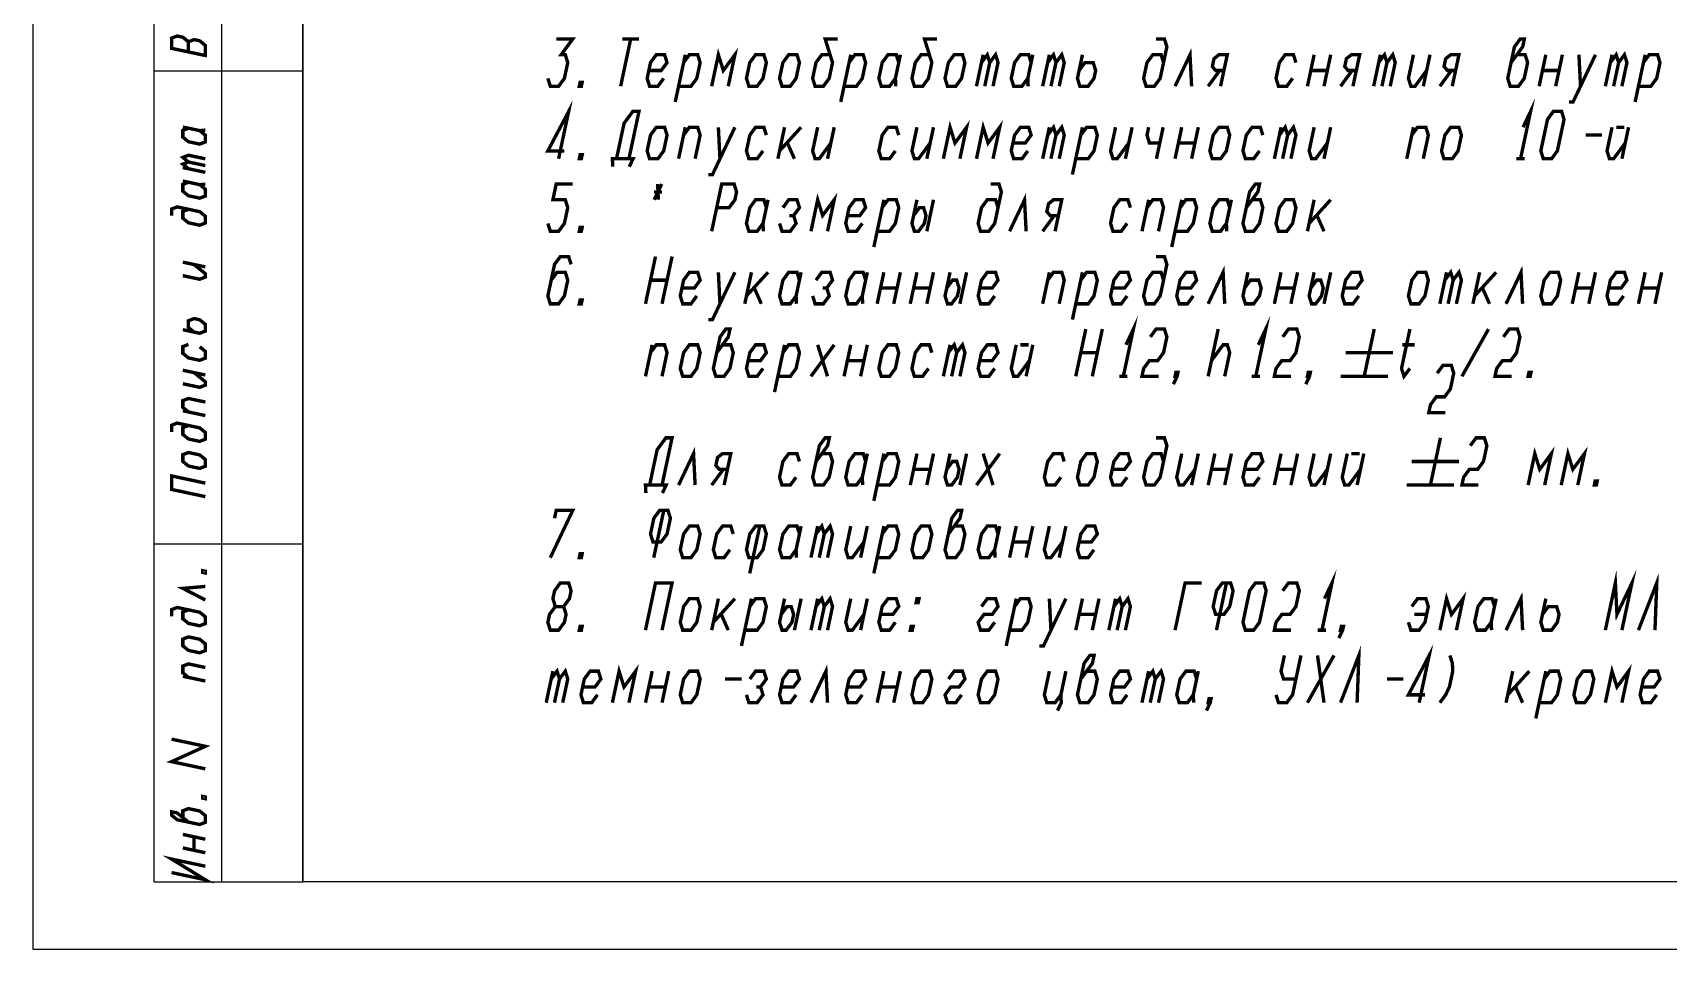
# Model space of a CAD drawing. Header units: millimetres. Extents: x 0 to 420, y 0 to 297.
# Drawn here: x 0 to 121.1, y 0 to 67.8 of the extents above; entities that cross this region are included whole.
import ezdxf

# ---------------------------------------------------------------- set-up
doc = ezdxf.new("R2010")
doc.units = ezdxf.units.MM
doc.header["$LTSCALE"] = 23.1
doc.layers.get('0').update_dxf_attribs({"linetype": 'CONTINUOUS'})

msp = doc.modelspace()

# ---------------------------------------------------------------- linework, layer by layer
at = {"color": 7, "linetype": 'CONTINUOUS'}
for p, q in [((0, 297), (0, 0)), ((20, 292), (20, 5)), ((9, 5), (9, 150)), ((14, 5), (14, 150)), ((20, 5), (20, 150)), ((9, 65), (20, 65)), ((9, 30), (20, 30)), ((9, 5), (20, 5)), ((415, 5), (20, 5)), ((0, 0), (420, 0))]:
    msp.add_line(p, q, dxfattribs=at)
at = {"color": 2, "linetype": 'CONTINUOUS', "const_width": 0.25}
for points in [[(12.7779261, 66.1458353), (12.7779261, 66.8958316), (12.3612594, 67.2343964), (11.9445927, 67.3229645), (11.5279261, 67.1615295), (11.1112594, 67.5000943), (10.6945927, 67.5886624), (10.277926, 67.4272275), (10.277926, 66.6772247), (12.7779261, 66.1458353)], [(11.5279261, 66.4115268), (11.5279261, 67.1615295)], [(38.7511908, 67.3712668), (39.9761897, 67.3712668), (39.1157076, 66.204603), (39.4219565, 66.204603), (39.6042165, 65.6212711), (39.3562321, 64.4546008), (38.9259911, 63.8712689), (38.3134932, 63.8712689), (38.1312332, 64.4546008)], [(44.2636908, 67.3712668), (43.5197411, 63.8712689)], [(43.6511897, 67.3712668), (44.8761919, 67.3712668)], [(50.2572432, 63.8712689), (50.7532086, 66.204603), (51.1177254, 65.0379327), (51.9782076, 66.204603), (51.4822421, 63.8712689)], [(59.0219586, 66.204603), (58.4094608, 66.204603), (57.9792133, 65.6212711), (57.7312354, 64.4546008), (57.9134921, 63.8712689), (58.52599, 63.8712689), (58.9562311, 64.4546008), (59.2042154, 65.6212711), (58.6574387, 67.3712668), (59.5761887, 67.3712668)], [(66.3719586, 66.204603), (65.7594608, 66.204603), (65.3292133, 65.6212711), (65.0812354, 64.4546008), (65.2634921, 63.8712689), (65.87599, 63.8712689), (66.3062311, 64.4546008), (66.5542154, 65.6212711), (66.0074387, 67.3712668), (66.9261887, 67.3712668)], [(83.7042133, 65.6212711), (83.5219565, 66.204603), (82.9094586, 66.204603), (82.4792175, 65.6212711), (82.2312332, 64.4546008), (82.41349, 63.8712689), (83.0259943, 63.8712689), (83.4562354, 64.4546008), (83.9521976, 66.7879349), (83.7699408, 67.3712668), (83.1574429, 67.3712668)], [(84.5572421, 63.8712689), (85.6657086, 66.204603), (85.7822443, 63.8712689)], [(109.4292133, 65.6212711), (110.2896954, 66.7879349), (110.4136908, 67.3712668), (110.1074451, 67.3712668), (109.677204, 66.7879349), (109.1812354, 64.4546008), (109.3634985, 63.8712689), (109.97599, 63.8712689), (110.4062311, 64.4546008), (110.6542218, 65.6212711), (110.4719586, 66.204603), (109.8594543, 66.204603)], [(45.6052254, 65.0379327), (46.5239754, 65.0379327), (46.9542165, 65.6212711), (46.7719565, 66.204603), (46.1594586, 66.204603), (45.7292175, 65.6212711), (45.4812332, 64.4546008), (45.6634932, 63.8712689), (46.2759911, 63.8712689), (46.7062321, 64.4546008)], [(47.559261, 62.7045987), (48.3032076, 66.204603)], [(47.8072421, 63.8712689), (48.7259921, 63.8712689), (49.1562332, 64.4546008), (49.4042175, 65.6212711), (49.2219575, 66.204603), (48.6094565, 66.204603), (48.1792154, 65.6212711)], [(52.8312332, 64.4546008), (53.0134932, 63.8712689), (53.6259911, 63.8712689), (54.0562354, 64.4546008), (54.3042133, 65.6212711), (54.1219565, 66.204603), (53.5094586, 66.204603), (53.0792175, 65.6212711), (52.8312332, 64.4546008)], [(55.2812311, 64.4546008), (55.4634943, 63.8712689), (56.0759921, 63.8712689), (56.5062332, 64.4546008), (56.7542175, 65.6212711), (56.5719608, 66.204603), (55.9594565, 66.204603), (55.5292154, 65.6212711), (55.2812311, 64.4546008)], [(59.8092599, 62.7045987), (60.5532065, 66.204603)], [(60.0572443, 63.8712689), (60.9759943, 63.8712689), (61.4062354, 64.4546008), (61.6542133, 65.6212711), (61.4719565, 66.204603), (60.8594586, 66.204603), (60.4292175, 65.6212711)], [(64.1042175, 65.6212711), (63.9219608, 66.204603), (63.3094565, 66.204603), (62.8792154, 65.6212711), (62.6312311, 64.4546008), (62.8134943, 63.8712689), (63.4259921, 63.8712689), (63.8562332, 64.4546008)], [(64.2282065, 66.204603), (63.8562332, 64.4546008), (63.8853671, 63.8712689)], [(67.5312332, 64.4546008), (67.71349, 63.8712689), (68.3259943, 63.8712689), (68.7562354, 64.4546008), (69.0042133, 65.6212711), (68.8219565, 66.204603), (68.2094586, 66.204603), (67.7792175, 65.6212711), (67.5312332, 64.4546008)], [(69.8572421, 63.8712689), (70.3532108, 66.204603)], [(70.2292154, 65.6212711), (70.6594565, 66.204603), (70.8417133, 65.6212711), (70.46974, 63.8712689)], [(70.8417133, 65.6212711), (71.2719608, 66.204603), (71.4542175, 65.6212711), (71.0822443, 63.8712689)], [(73.9042154, 65.6212711), (73.7219586, 66.204603), (73.1094608, 66.204603), (72.6792133, 65.6212711), (72.4312354, 64.4546008), (72.6134921, 63.8712689), (73.22599, 63.8712689), (73.6562311, 64.4546008)], [(74.0282108, 66.204603), (73.6562311, 64.4546008), (73.685365, 63.8712689)], [(74.7572443, 63.8712689), (75.2532065, 66.204603)], [(75.1292175, 65.6212711), (75.5594586, 66.204603), (75.7417154, 65.6212711), (75.3697421, 63.8712689)], [(75.7417154, 65.6212711), (76.1719565, 66.204603), (76.3542133, 65.6212711), (75.98224, 63.8712689)], [(77.7032108, 66.204603), (77.3312311, 64.4546008), (77.5134943, 63.8712689), (78.1259921, 63.8712689), (78.5562332, 64.4546008), (78.6802222, 65.0379327), (78.4979654, 65.6212711), (77.8854675, 65.6212711), (77.4552264, 65.0379327)], [(87.92599, 63.8712689), (88.4219586, 66.204603), (87.8094608, 66.204603), (87.4412109, 65.912937), (87.317222, 65.3295987), (87.5614764, 65.0379327), (88.1739743, 65.0379327)], [(93.5042175, 65.6212711), (93.3219608, 66.204603), (92.7094565, 66.204603), (92.2792154, 65.6212711), (92.0312311, 64.4546008), (92.2134943, 63.8712689), (92.8259921, 63.8712689), (93.2562332, 64.4546008)], [(94.35724, 63.8712689), (94.8532086, 66.204603)], [(96.0782108, 66.204603), (95.5822421, 63.8712689)], [(97.7259943, 63.8712689), (98.2219565, 66.204603), (97.6094586, 66.204603), (97.2412088, 65.912937), (97.1172198, 65.3295987), (97.3614743, 65.0379327), (97.9739722, 65.0379327)], [(99.2572421, 63.8712689), (99.7532108, 66.204603)], [(99.6292154, 65.6212711), (100.0594565, 66.204603), (100.2417133, 65.6212711), (99.86974, 63.8712689)], [(100.2417133, 65.6212711), (100.6719608, 66.204603), (100.8542175, 65.6212711), (100.4822443, 63.8712689)], [(102.2032086, 66.204603), (101.8312354, 64.4546008), (102.0134921, 63.8712689), (102.3197443, 63.8712689), (103.1802264, 65.0379327)], [(103.4282108, 66.204603), (102.9322421, 63.8712689)], [(105.0759943, 63.8712689), (105.5719565, 66.204603), (104.9594586, 66.204603), (104.5912088, 65.912937), (104.4672198, 65.3295987), (104.7114743, 65.0379327), (105.3239722, 65.0379327)], [(111.5072443, 63.8712689), (112.0032129, 66.204603)], [(113.2282086, 66.204603), (112.73224, 63.8712689)], [(113.7092578, 62.7045987), (114.0155035, 62.7045987), (115.6782129, 66.204603)], [(114.4532043, 66.204603), (114.56974, 63.8712689)], [(116.40724, 63.8712689), (116.9032086, 66.204603)], [(116.7792133, 65.6212711), (117.2094543, 66.204603), (117.3917175, 65.6212711), (117.0197443, 63.8712689)], [(117.3917175, 65.6212711), (117.8219586, 66.204603), (118.0042218, 65.6212711), (117.6322485, 63.8712689)], [(118.6092535, 62.7045987), (119.3532129, 66.204603)], [(118.8572443, 63.8712689), (119.7759943, 63.8712689), (120.2062354, 64.4546008), (120.4542133, 65.6212711), (120.2719629, 66.204603), (119.6594586, 66.204603), (119.2292175, 65.6212711)], [(40.6103682, 63.8712689), (40.4572421, 63.8712689), (40.5192366, 64.1629349), (40.6723627, 64.1629349), (40.6103682, 63.8712689)], [(87.00724, 63.8712689), (87.8677222, 65.0379327)], [(94.6052243, 65.0379327), (95.8302264, 65.0379327)], [(96.8072443, 63.8712689), (97.6677264, 65.0379327)], [(104.1572443, 63.8712689), (105.0177264, 65.0379327)], [(111.7552222, 65.0379327), (112.9802307, 65.0379327)], [(110.3188293, 60.8373111), (110.8730658, 62.0039813), (110.1291193, 58.5039771)], [(38.9259911, 58.5039771), (39.6699408, 62.0039813), (38.1312332, 59.0873154), (39.3562321, 59.0873154)], [(43.2134921, 58.5039771), (43.771452, 61.1289771), (44.4168169, 62.0039813), (44.8761919, 62.0039813), (44.1322421, 58.5039771)], [(111.81349, 58.5039771), (111.6312396, 59.0873154), (112.1271954, 61.4206494), (112.5574365, 62.0039813), (113.1699408, 62.0039813), (113.352204, 61.4206494), (112.8562354, 59.0873154), (112.4259943, 58.5039771), (111.81349, 58.5039771)], [(11.1112594, 60.8542621), (12.3612594, 60.5885641), (12.7779261, 60.6249976)], [(11.5279261, 60.765694), (11.1112594, 60.604259), (11.1112594, 60.1042593), (11.5279261, 59.7656946), (12.3612594, 59.5885648), (12.7779261, 59.7499997), (12.7779261, 60.2499994), (12.3612594, 60.5885641)], [(45.4812332, 59.0873154), (45.6634932, 58.5039771), (46.2759911, 58.5039771), (46.7062321, 59.0873154), (46.9542165, 60.2539792), (46.7719565, 60.8373111), (46.1594586, 60.8373111), (45.7292175, 60.2539792), (45.4812332, 59.0873154)], [(47.8072421, 58.5039771), (48.3032076, 60.8373111)], [(48.1792154, 60.2539792), (48.6094565, 60.8373111), (49.2219575, 60.8373111), (49.4042175, 60.2539792), (49.0322411, 58.5039771)], [(50.0092589, 57.3373132), (50.315511, 57.3373132), (51.9782076, 60.8373111)], [(50.7532086, 60.8373111), (50.8697411, 58.5039771)], [(54.3042133, 60.2539792), (54.1219565, 60.8373111), (53.5094586, 60.8373111), (53.0792175, 60.2539792), (52.8312332, 59.0873154), (53.0134932, 58.5039771), (53.6259911, 58.5039771), (54.0562354, 59.0873154)], [(55.6532108, 60.8373111), (55.1572421, 58.5039771)], [(55.2812311, 59.0873154), (56.8782065, 60.8373111)], [(58.1032086, 60.8373111), (57.7312354, 59.0873154), (57.9134921, 58.5039771), (58.2197443, 58.5039771), (59.0802264, 59.6706473)], [(59.3282108, 60.8373111), (58.8322421, 58.5039771)], [(64.1042175, 60.2539792), (63.9219608, 60.8373111), (63.3094565, 60.8373111), (62.8792154, 60.2539792), (62.6312311, 59.0873154), (62.8134943, 58.5039771), (63.4259921, 58.5039771), (63.8562332, 59.0873154)], [(65.4532086, 60.8373111), (65.0812354, 59.0873154), (65.2634921, 58.5039771), (65.5697443, 58.5039771), (66.4302264, 59.6706473)], [(66.6782108, 60.8373111), (66.1822421, 58.5039771)], [(67.4072443, 58.5039771), (67.9032065, 60.8373111), (68.2677264, 59.6706473), (69.1282086, 60.8373111), (68.63224, 58.5039771)], [(69.8572421, 58.5039771), (70.3532108, 60.8373111), (70.7177243, 59.6706473), (71.5782065, 60.8373111), (71.0822443, 58.5039771)], [(72.5552243, 59.6706473), (73.4739743, 59.6706473), (73.9042154, 60.2539792), (73.7219586, 60.8373111), (73.1094608, 60.8373111), (72.6792133, 60.2539792), (72.4312354, 59.0873154), (72.6134921, 58.5039771), (73.22599, 58.5039771), (73.6562311, 59.0873154)], [(74.7572443, 58.5039771), (75.2532065, 60.8373111)], [(75.1292175, 60.2539792), (75.5594586, 60.8373111), (75.7417154, 60.2539792), (75.3697421, 58.5039771)], [(75.7417154, 60.2539792), (76.1719565, 60.8373111), (76.3542133, 60.2539792), (75.98224, 58.5039771)], [(76.9592578, 57.3373132), (77.7032108, 60.8373111)], [(77.2072421, 58.5039771), (78.1259921, 58.5039771), (78.5562332, 59.0873154), (78.8042175, 60.2539792), (78.6219608, 60.8373111), (78.0094565, 60.8373111), (77.5792154, 60.2539792)], [(80.1532086, 60.8373111), (79.7812354, 59.0873154), (79.9634921, 58.5039771), (80.2697443, 58.5039771), (81.1302264, 59.6706473)], [(81.3782108, 60.8373111), (80.8822421, 58.5039771)], [(82.6032065, 60.8373111), (82.4792175, 60.2539792), (82.6614743, 59.6706473), (83.4271014, 59.6706473)], [(83.6750858, 60.8373111), (83.1791171, 58.5039771)], [(84.5572421, 58.5039771), (85.0532108, 60.8373111)], [(86.2782065, 60.8373111), (85.7822443, 58.5039771)], [(87.1312354, 59.0873154), (87.3134921, 58.5039771), (87.92599, 58.5039771), (88.3562311, 59.0873154), (88.6042154, 60.2539792), (88.4219586, 60.8373111), (87.8094608, 60.8373111), (87.3792133, 60.2539792), (87.1312354, 59.0873154)], [(91.0542133, 60.2539792), (90.8719565, 60.8373111), (90.2594586, 60.8373111), (89.8292175, 60.2539792), (89.5812332, 59.0873154), (89.76349, 58.5039771), (90.3759943, 58.5039771), (90.8062354, 59.0873154)], [(91.9072421, 58.5039771), (92.4032108, 60.8373111)], [(92.2792154, 60.2539792), (92.7094565, 60.8373111), (92.8917133, 60.2539792), (92.51974, 58.5039771)], [(92.8917133, 60.2539792), (93.3219608, 60.8373111), (93.5042175, 60.2539792), (93.1322443, 58.5039771)], [(94.8532086, 60.8373111), (94.4812354, 59.0873154), (94.6634921, 58.5039771), (94.9697443, 58.5039771), (95.8302264, 59.6706473)], [(96.0782108, 60.8373111), (95.5822421, 58.5039771)], [(101.70724, 58.5039771), (102.2032086, 60.8373111)], [(102.0792133, 60.2539792), (102.5094608, 60.8373111), (103.1219586, 60.8373111), (103.3042154, 60.2539792), (102.9322421, 58.5039771)], [(104.2812332, 59.0873154), (104.46349, 58.5039771), (105.0759943, 58.5039771), (105.5062354, 59.0873154), (105.7542133, 60.2539792), (105.5719565, 60.8373111), (104.9594586, 60.8373111), (104.5292175, 60.2539792), (104.2812332, 59.0873154)], [(116.9032086, 60.8373111), (116.5312354, 59.0873154), (116.7134985, 58.5039771), (117.0197443, 58.5039771), (117.8802264, 59.6706473)], [(117.2094543, 60.8373111), (117.8219586, 60.8373111)], [(118.1282043, 60.8373111), (117.6322485, 58.5039771)], [(55.8646014, 59.6706473), (56.3822443, 58.5039771)], [(84.8052264, 59.6706473), (86.0302222, 59.6706473)], [(114.9417133, 60.2539792), (116.1667218, 60.2539792)], [(11.5279261, 58.2656955), (11.1112594, 58.6042603), (11.5279261, 58.7656952), (12.7779261, 58.4999973)], [(11.5279261, 57.7656958), (11.1112594, 58.1042606), (11.5279261, 58.2656955), (12.7779261, 57.9999976)], [(40.6103682, 58.5039771), (40.4572421, 58.5039771), (40.5192366, 58.7956494), (40.6723627, 58.7956494), (40.6103682, 58.5039771)], [(42.9363771, 57.9206451), (42.9072432, 58.5039771), (44.4384911, 58.5039771), (44.161376, 57.9206451)], [(109.8228735, 58.5039771), (110.435365, 58.5039771)], [(12.7779261, 57.4999979), (11.1112594, 57.8542639)], [(11.1112594, 56.8542581), (12.3612594, 56.5885666), (12.7779261, 56.625)], [(11.5279261, 56.7656964), (11.1112594, 56.6042615), (11.1112594, 56.1042618), (11.5279261, 55.765697), (12.3612594, 55.5885672), (12.7779261, 55.7500021), (12.7779261, 56.2500018), (12.3612594, 56.5885666)], [(38.1312332, 53.7200235), (38.3134932, 53.1366916), (38.9259911, 53.1366916), (39.3562321, 53.7200235), (39.6042165, 54.8866937), (39.4219565, 55.4700256), (38.5032065, 55.4700256), (38.7511908, 56.6366895), (39.9761897, 56.6366895)], [(45.9771986, 56.0533575), (46.5896997, 56.0533575)], [(46.5605658, 56.6366895), (46.0063326, 55.4700256)], [(46.2543169, 56.6366895), (46.3125815, 55.4700256)], [(50.2572432, 53.1366916), (51.0011897, 56.6366895), (51.9199397, 56.6366895), (52.1021997, 56.0533575), (51.9782076, 55.4700256), (51.5479665, 54.8866937), (50.6292165, 54.8866937)], [(57.60724, 53.1366916), (58.1032086, 55.4700256), (58.4677222, 54.3033554), (59.3282108, 55.4700256), (58.8322421, 53.1366916)], [(71.4542175, 54.8866937), (71.2719608, 55.4700256), (70.6594565, 55.4700256), (70.2292154, 54.8866937), (69.9812311, 53.7200235), (70.1634943, 53.1366916), (70.7759921, 53.1366916), (71.2062332, 53.7200235), (71.7022018, 56.0533575), (71.5199387, 56.6366895), (70.9074408, 56.6366895)], [(72.30724, 53.1366916), (73.4157065, 55.4700256), (73.5322421, 53.1366916)], [(89.8292175, 54.8866937), (90.6896997, 56.0533575), (90.8136887, 56.6366895), (90.5074429, 56.6366895), (90.0772018, 56.0533575), (89.5812332, 53.7200235), (89.76349, 53.1366916), (90.3759943, 53.1366916), (90.8062354, 53.7200235), (91.0542133, 54.8866937), (90.8719565, 55.4700256), (90.2594586, 55.4700256)], [(11.5279261, 54.7656976), (11.1112594, 54.6042627), (11.1112594, 54.104263), (11.5279261, 53.7656982), (12.3612594, 53.5885684), (12.7779261, 53.7499969), (12.7779261, 54.2500031), (12.3612594, 54.5885678), (10.6945927, 54.9428275), (10.277926, 54.7813925), (10.277926, 54.2813928)], [(54.3042133, 54.8866937), (54.1219565, 55.4700256), (53.5094586, 55.4700256), (53.0792175, 54.8866937), (52.8312332, 53.7200235), (53.0134932, 53.1366916), (53.6259911, 53.1366916), (54.0562354, 53.7200235)], [(54.4282086, 55.4700256), (54.0562354, 53.7200235), (54.0853693, 53.1366916)], [(55.2812311, 53.7200235), (55.4634943, 53.1366916), (56.0759921, 53.1366916), (56.5062332, 53.7200235), (56.3239764, 54.3033554), (56.7542175, 54.8866937), (56.5719608, 55.4700256), (55.9594565, 55.4700256), (55.5292154, 54.8866937)], [(60.3052222, 54.3033554), (61.2239722, 54.3033554), (61.6542133, 54.8866937), (61.4719565, 55.4700256), (60.8594586, 55.4700256), (60.4292175, 54.8866937), (60.1812332, 53.7200235), (60.36349, 53.1366916), (60.9759943, 53.1366916), (61.4062354, 53.7200235)], [(62.2592578, 51.9700278), (63.0032108, 55.4700256)], [(62.5072421, 53.1366916), (63.4259921, 53.1366916), (63.8562332, 53.7200235), (64.1042175, 54.8866937), (63.9219608, 55.4700256), (63.3094565, 55.4700256), (62.8792154, 54.8866937)], [(65.4532086, 55.4700256), (65.0812354, 53.7200235), (65.2634921, 53.1366916), (65.5697443, 53.1366916), (65.9999854, 53.7200235), (66.1239743, 54.3033554), (65.9417175, 54.8866937), (65.6354654, 54.8866937), (65.2052243, 54.3033554)], [(66.6782108, 55.4700256), (66.1822421, 53.1366916)], [(75.6759943, 53.1366916), (76.1719565, 55.4700256), (75.5594586, 55.4700256), (75.1912088, 55.1783597), (75.0672198, 54.5950278), (75.3114743, 54.3033554), (75.9239722, 54.3033554)], [(81.2542154, 54.8866937), (81.0719586, 55.4700256), (80.4594608, 55.4700256), (80.0292133, 54.8866937), (79.7812354, 53.7200235), (79.9634921, 53.1366916), (80.57599, 53.1366916), (81.0062311, 53.7200235)], [(82.1072443, 53.1366916), (82.6032065, 55.4700256)], [(82.4792175, 54.8866937), (82.9094586, 55.4700256), (83.5219565, 55.4700256), (83.7042133, 54.8866937), (83.33224, 53.1366916)], [(84.3092578, 51.9700278), (85.0532108, 55.4700256)], [(84.5572421, 53.1366916), (85.4759921, 53.1366916), (85.9062332, 53.7200235), (86.1542175, 54.8866937), (85.9719608, 55.4700256), (85.3594565, 55.4700256), (84.9292154, 54.8866937)], [(88.6042154, 54.8866937), (88.4219586, 55.4700256), (87.8094608, 55.4700256), (87.3792133, 54.8866937), (87.1312354, 53.7200235), (87.3134921, 53.1366916), (87.92599, 53.1366916), (88.3562311, 53.7200235)], [(88.7282108, 55.4700256), (88.3562311, 53.7200235), (88.385365, 53.1366916)], [(92.0312311, 53.7200235), (92.2134943, 53.1366916), (92.8259921, 53.1366916), (93.2562332, 53.7200235), (93.5042175, 54.8866937), (93.3219608, 55.4700256), (92.7094565, 55.4700256), (92.2792154, 54.8866937), (92.0312311, 53.7200235)], [(94.8532086, 55.4700256), (94.35724, 53.1366916)], [(94.4812354, 53.7200235), (96.0782108, 55.4700256)], [(40.6103682, 53.1366916), (40.4572421, 53.1366916), (40.5192366, 53.4283575), (40.6723627, 53.4283575), (40.6103682, 53.1366916)], [(56.0177243, 54.3033554), (56.3239764, 54.3033554)], [(74.7572443, 53.1366916), (75.6177264, 54.3033554)], [(95.0645993, 54.3033554), (95.5822421, 53.1366916)], [(11.1112594, 50.8542618), (12.7779261, 50.5000021)], [(39.8521976, 50.6860721), (39.6699408, 51.269404), (39.0574397, 51.269404), (38.6271986, 50.6860721), (38.1312332, 48.352738), (38.3134932, 47.7694061), (38.9259911, 47.7694061), (39.3562321, 48.352738), (39.6042165, 49.5194019), (39.4219565, 50.1027338), (38.8094586, 50.1027338), (38.3792175, 49.5194019)], [(45.3572411, 47.7694061), (46.1011908, 51.269404)], [(47.3261897, 51.269404), (46.5822432, 47.7694061)], [(83.7042133, 49.5194019), (83.5219565, 50.1027338), (82.9094586, 50.1027338), (82.4792175, 49.5194019), (82.2312332, 48.352738), (82.41349, 47.7694061), (83.0259943, 47.7694061), (83.4562354, 48.352738), (83.9521976, 50.6860721), (83.7699408, 51.269404), (83.1574429, 51.269404)], [(11.1112594, 49.8542624), (12.3612594, 49.5885645), (12.7779261, 49.7499994), (12.7779261, 50.0000024), (11.9445927, 50.677132)], [(45.7292175, 49.5194019), (46.9542165, 49.5194019)], [(48.0552264, 48.9360699), (48.9739764, 48.9360699), (49.4042175, 49.5194019), (49.2219575, 50.1027338), (48.6094565, 50.1027338), (48.1792154, 49.5194019), (47.9312343, 48.352738), (48.1134911, 47.7694061), (48.7259921, 47.7694061), (49.1562332, 48.352738)], [(50.0092589, 46.6027359), (50.315511, 46.6027359), (51.9782076, 50.1027338)], [(50.7532086, 50.1027338), (50.8697411, 47.7694061)], [(53.2032065, 50.1027338), (52.7072411, 47.7694061)], [(52.8312332, 48.352738), (54.4282086, 50.1027338)], [(56.7542175, 49.5194019), (56.5719608, 50.1027338), (55.9594565, 50.1027338), (55.5292154, 49.5194019), (55.2812311, 48.352738), (55.4634943, 47.7694061), (56.0759921, 47.7694061), (56.5062332, 48.352738)], [(56.8782065, 50.1027338), (56.5062332, 48.352738), (56.5353671, 47.7694061)], [(57.7312354, 48.352738), (57.9134921, 47.7694061), (58.52599, 47.7694061), (58.9562311, 48.352738), (58.7739743, 48.9360699), (59.2042154, 49.5194019), (59.0219586, 50.1027338), (58.4094608, 50.1027338), (57.9792133, 49.5194019)], [(61.6542133, 49.5194019), (61.4719565, 50.1027338), (60.8594586, 50.1027338), (60.4292175, 49.5194019), (60.1812332, 48.352738), (60.36349, 47.7694061), (60.9759943, 47.7694061), (61.4062354, 48.352738)], [(61.7782086, 50.1027338), (61.4062354, 48.352738), (61.4353693, 47.7694061)], [(62.5072421, 47.7694061), (63.0032108, 50.1027338)], [(64.2282065, 50.1027338), (63.7322443, 47.7694061)], [(64.95724, 47.7694061), (65.4532086, 50.1027338)], [(66.6782108, 50.1027338), (66.1822421, 47.7694061)], [(67.9032065, 50.1027338), (67.5312332, 48.352738), (67.71349, 47.7694061), (68.0197421, 47.7694061), (68.4499832, 48.352738), (68.5739722, 48.9360699), (68.3917154, 49.5194019), (68.0854633, 49.5194019), (67.6552222, 48.9360699)], [(69.1282086, 50.1027338), (68.63224, 47.7694061)], [(70.1052264, 48.9360699), (71.0239764, 48.9360699), (71.4542175, 49.5194019), (71.2719608, 50.1027338), (70.6594565, 50.1027338), (70.2292154, 49.5194019), (69.9812311, 48.352738), (70.1634943, 47.7694061), (70.7759921, 47.7694061), (71.2062332, 48.352738)], [(74.7572443, 47.7694061), (75.2532065, 50.1027338)], [(75.1292175, 49.5194019), (75.5594586, 50.1027338), (76.1719565, 50.1027338), (76.3542133, 49.5194019), (75.98224, 47.7694061)], [(76.9592578, 46.6027359), (77.7032108, 50.1027338)], [(77.2072421, 47.7694061), (78.1259921, 47.7694061), (78.5562332, 48.352738), (78.8042175, 49.5194019), (78.6219608, 50.1027338), (78.0094565, 50.1027338), (77.5792154, 49.5194019)], [(79.9052243, 48.9360699), (80.8239743, 48.9360699), (81.2542154, 49.5194019), (81.0719586, 50.1027338), (80.4594608, 50.1027338), (80.0292133, 49.5194019), (79.7812354, 48.352738), (79.9634921, 47.7694061), (80.57599, 47.7694061), (81.0062311, 48.352738)], [(84.8052264, 48.9360699), (85.7239764, 48.9360699), (86.1542175, 49.5194019), (85.9719608, 50.1027338), (85.3594565, 50.1027338), (84.9292154, 49.5194019), (84.6812311, 48.352738), (84.8634943, 47.7694061), (85.4759921, 47.7694061), (85.9062332, 48.352738)], [(87.00724, 47.7694061), (88.1157065, 50.1027338), (88.2322421, 47.7694061)], [(89.9532065, 50.1027338), (89.5812332, 48.352738), (89.76349, 47.7694061), (90.3759943, 47.7694061), (90.8062354, 48.352738), (90.9302243, 48.9360699), (90.7479675, 49.5194019), (90.1354633, 49.5194019), (89.7052222, 48.9360699)], [(91.9072421, 47.7694061), (92.4032108, 50.1027338)], [(93.6282065, 50.1027338), (93.1322443, 47.7694061)], [(94.8532086, 50.1027338), (94.4812354, 48.352738), (94.6634921, 47.7694061), (94.9697443, 47.7694061), (95.3999854, 48.352738), (95.5239743, 48.9360699), (95.3417175, 49.5194019), (95.0354654, 49.5194019), (94.6052243, 48.9360699)], [(96.0782108, 50.1027338), (95.5822421, 47.7694061)], [(97.0552222, 48.9360699), (97.9739722, 48.9360699), (98.4042133, 49.5194019), (98.2219565, 50.1027338), (97.6094586, 50.1027338), (97.1792175, 49.5194019), (96.9312332, 48.352738), (97.11349, 47.7694061), (97.7259943, 47.7694061), (98.1562354, 48.352738)], [(101.8312354, 48.352738), (102.0134921, 47.7694061), (102.62599, 47.7694061), (103.0562311, 48.352738), (103.3042154, 49.5194019), (103.1219586, 50.1027338), (102.5094608, 50.1027338), (102.0792133, 49.5194019), (101.8312354, 48.352738)], [(104.1572443, 47.7694061), (104.6532065, 50.1027338)], [(104.5292175, 49.5194019), (104.9594586, 50.1027338), (105.1417154, 49.5194019), (104.7697421, 47.7694061)], [(105.1417154, 49.5194019), (105.5719565, 50.1027338), (105.7542133, 49.5194019), (105.38224, 47.7694061)], [(107.1032108, 50.1027338), (106.6072421, 47.7694061)], [(106.7312311, 48.352738), (108.3282129, 50.1027338)], [(109.05724, 47.7694061), (110.1657129, 50.1027338), (110.2822485, 47.7694061)], [(111.6312396, 48.352738), (111.81349, 47.7694061), (112.4259943, 47.7694061), (112.8562354, 48.352738), (113.1042133, 49.5194019), (112.9219629, 50.1027338), (112.3094586, 50.1027338), (111.8792175, 49.5194019), (111.6312396, 48.352738)], [(113.9572485, 47.7694061), (114.4532043, 50.1027338)], [(115.6782129, 50.1027338), (115.1822443, 47.7694061)], [(116.6552307, 48.9360699), (117.5739807, 48.9360699), (118.0042218, 49.5194019), (117.8219586, 50.1027338), (117.2094543, 50.1027338), (116.7792133, 49.5194019), (116.5312354, 48.352738), (116.7134985, 47.7694061), (117.32599, 47.7694061), (117.7562311, 48.352738)], [(118.8572443, 47.7694061), (119.3532129, 50.1027338)], [(120.5782086, 50.1027338), (120.08224, 47.7694061)], [(53.4146004, 48.9360699), (53.93224, 47.7694061)], [(58.4677222, 48.9360699), (58.7739743, 48.9360699)], [(62.7552264, 48.9360699), (63.9802222, 48.9360699)], [(65.2052243, 48.9360699), (66.4302264, 48.9360699)], [(92.1552264, 48.9360699), (93.3802222, 48.9360699)], [(107.3146014, 48.9360699), (107.8322443, 47.7694061)], [(114.2052264, 48.9360699), (115.4302222, 48.9360699)], [(119.1052222, 48.9360699), (120.3302307, 48.9360699)], [(40.6103682, 47.7694061), (40.4572421, 47.7694061), (40.5192366, 48.0610721), (40.6723627, 48.0610721), (40.6103682, 47.7694061)], [(11.1112594, 45.8542584), (12.3612594, 45.5885669), (12.7779261, 45.7500018), (12.7779261, 46.2500015), (12.3612594, 46.5885663), (11.9445927, 46.677128), (11.5279261, 46.5156931), (11.5279261, 46.0156934), (11.9445927, 45.6771286)], [(50.6292165, 44.1521164), (51.4896986, 45.3187802), (51.6136908, 45.9021185), (51.3074419, 45.9021185), (50.8771976, 45.3187802), (50.3812321, 42.9854462), (50.5634921, 42.4021143), (51.1759932, 42.4021143), (51.6062343, 42.9854462), (51.8542154, 44.1521164), (51.6719586, 44.7354483), (51.0594575, 44.7354483)], [(77.2072421, 42.4021143), (77.9511887, 45.9021185)], [(79.1761908, 45.9021185), (78.4322443, 42.4021143)], [(80.9188358, 44.7354483), (81.4730658, 45.9021185), (80.7291193, 42.4021143)], [(82.7272018, 45.3187802), (83.1574429, 45.9021185), (83.7699408, 45.9021185), (83.9521976, 45.3187802), (83.7042133, 44.1521164), (83.2739722, 43.5687845), (82.6614743, 43.5687845), (82.2312332, 42.9854462), (82.1072443, 42.4021143), (83.33224, 42.4021143)], [(87.7511929, 45.9021185), (87.00724, 42.4021143)], [(90.7188336, 44.7354483), (91.2730637, 45.9021185), (90.5291171, 42.4021143)], [(92.5271997, 45.3187802), (92.9574408, 45.9021185), (93.5699387, 45.9021185), (93.7522018, 45.3187802), (93.5042175, 44.1521164), (93.0739764, 43.5687845), (92.4614722, 43.5687845), (92.0312311, 42.9854462), (91.9072421, 42.4021143), (93.1322443, 42.4021143)], [(99.3011929, 45.9021185), (98.55724, 42.4021143)], [(101.9407727, 45.9021185), (101.3208151, 42.9854462), (101.5030783, 42.4021143), (101.9333194, 42.9854462)], [(105.7905762, 42.4021143), (107.7595184, 45.9021185)], [(108.8605316, 45.3187802), (109.2907727, 45.9021185), (109.903277, 45.9021185), (110.0855273, 45.3187802), (109.8375494, 44.1521164), (109.4073083, 43.5687845), (108.7948041, 43.5687845), (108.364563, 42.9854462), (108.2405804, 42.4021143), (109.4655762, 42.4021143)], [(11.5279261, 44.7656973), (11.1112594, 44.6042624), (11.1112594, 44.1042627), (11.5279261, 43.7656979), (12.3612594, 43.5885681), (12.7779261, 43.7500031), (12.7779261, 44.2500027), (12.3612594, 44.5885675)], [(45.3572411, 42.4021143), (45.8532065, 44.7354483)], [(45.7292175, 44.1521164), (46.1594586, 44.7354483), (46.7719565, 44.7354483), (46.9542165, 44.1521164), (46.5822432, 42.4021143)], [(47.9312343, 42.9854462), (48.1134911, 42.4021143), (48.7259921, 42.4021143), (49.1562332, 42.9854462), (49.4042175, 44.1521164), (49.2219575, 44.7354483), (48.6094565, 44.7354483), (48.1792154, 44.1521164), (47.9312343, 42.9854462)], [(52.9552254, 43.5687845), (53.8739722, 43.5687845), (54.3042133, 44.1521164), (54.1219565, 44.7354483), (53.5094586, 44.7354483), (53.0792175, 44.1521164), (52.8312332, 42.9854462), (53.0134932, 42.4021143), (53.6259911, 42.4021143), (54.0562354, 42.9854462)], [(54.9092578, 41.2354504), (55.6532108, 44.7354483)], [(55.1572421, 42.4021143), (56.0759921, 42.4021143), (56.5062332, 42.9854462), (56.7542175, 44.1521164), (56.5719608, 44.7354483), (55.9594565, 44.7354483), (55.5292154, 44.1521164)], [(57.60724, 42.4021143), (59.3282108, 44.7354483)], [(58.1032086, 44.7354483), (58.8322421, 42.4021143)], [(60.0572443, 42.4021143), (60.5532065, 44.7354483)], [(61.7782086, 44.7354483), (61.28224, 42.4021143)], [(62.6312311, 42.9854462), (62.8134943, 42.4021143), (63.4259921, 42.4021143), (63.8562332, 42.9854462), (64.1042175, 44.1521164), (63.9219608, 44.7354483), (63.3094565, 44.7354483), (62.8792154, 44.1521164), (62.6312311, 42.9854462)], [(66.5542154, 44.1521164), (66.3719586, 44.7354483), (65.7594608, 44.7354483), (65.3292133, 44.1521164), (65.0812354, 42.9854462), (65.2634921, 42.4021143), (65.87599, 42.4021143), (66.3062311, 42.9854462)], [(67.4072443, 42.4021143), (67.9032065, 44.7354483)], [(67.7792175, 44.1521164), (68.2094586, 44.7354483), (68.3917154, 44.1521164), (68.0197421, 42.4021143)], [(68.3917154, 44.1521164), (68.8219565, 44.7354483), (69.0042133, 44.1521164), (68.63224, 42.4021143)], [(70.1052264, 43.5687845), (71.0239764, 43.5687845), (71.4542175, 44.1521164), (71.2719608, 44.7354483), (70.6594565, 44.7354483), (70.2292154, 44.1521164), (69.9812311, 42.9854462), (70.1634943, 42.4021143), (70.7759921, 42.4021143), (71.2062332, 42.9854462)], [(72.8032086, 44.7354483), (72.4312354, 42.9854462), (72.6134921, 42.4021143), (72.9197443, 42.4021143), (73.7802264, 43.5687845)], [(73.1094608, 44.7354483), (73.7219586, 44.7354483)], [(74.0282108, 44.7354483), (73.5322421, 42.4021143)], [(87.2552243, 43.5687845), (88.1157065, 44.7354483), (88.4219586, 44.7354483), (88.6042154, 44.1521164), (88.2322421, 42.4021143)], [(101.3865427, 44.7354483), (102.3052927, 44.7354483)], [(60.3052222, 43.5687845), (61.5302243, 43.5687845)], [(77.5792154, 44.1521164), (78.8042175, 44.1521164)], [(97.1792175, 44.1521164), (100.6792154, 44.1521164)], [(11.1112594, 42.8542603), (12.7779261, 42.5000006)], [(11.1112594, 41.8542609), (12.3612594, 41.5885629), (12.7779261, 41.7499979), (12.7779261, 42.0000009), (11.9445927, 42.6771304)], [(80.4228671, 42.4021143), (81.035365, 42.4021143)], [(84.710365, 42.4021143), (84.5572421, 42.4021143), (84.6192398, 42.6937802), (84.7723627, 42.6937802), (84.710365, 42.4021143), (84.4332532, 41.8187823)], [(90.222865, 42.4021143), (90.8353693, 42.4021143)], [(94.5103693, 42.4021143), (94.35724, 42.4021143), (94.4192377, 42.6937802), (94.5723605, 42.6937802), (94.5103693, 42.4021143), (94.233251, 41.8187823)], [(96.8072443, 42.4021143), (100.3072421, 42.4021143)], [(103.9605295, 42.6351407), (104.3907706, 43.2184726), (105.0032748, 43.2184726), (105.1855316, 42.6351407), (104.9375473, 41.4684705), (104.5073062, 40.8851385), (103.8948083, 40.8851385), (103.4645673, 40.3018066), (103.3405783, 39.7184683), (104.565574, 39.7184683)], [(110.8437012, 42.4021143), (110.6905719, 42.4021143), (110.7525696, 42.6937802), (110.9056989, 42.6937802), (110.8437012, 42.4021143)], [(11.5279261, 39.765694), (11.1112594, 40.1042587), (11.1112594, 40.6042584), (11.5279261, 40.7656934), (12.7779261, 40.5000018)], [(12.7779261, 39.5000024), (11.1112594, 39.8542621)], [(11.5279261, 38.7656946), (11.1112594, 38.6042596), (11.1112594, 38.1042599), (11.5279261, 37.7656952), (12.3612594, 37.5885654), (12.7779261, 37.7500003), (12.7779261, 38.25), (12.3612594, 38.5885648), (10.6945927, 38.9428244), (10.277926, 38.7813895), (10.277926, 38.2813898)], [(45.6634932, 34.3511829), (46.2214531, 36.9761829), (46.8668147, 37.8511807), (47.3261897, 37.8511807), (46.5822432, 34.3511829)], [(57.9792133, 36.101185), (58.8397018, 37.2678488), (58.9636908, 37.8511807), (58.6574387, 37.8511807), (58.2271976, 37.2678488), (57.7312354, 34.9345148), (57.9134921, 34.3511829), (58.52599, 34.3511829), (58.9562311, 34.9345148), (59.2042154, 36.101185), (59.0219586, 36.6845169), (58.4094608, 36.6845169)], [(83.7042133, 36.101185), (83.5219565, 36.6845169), (82.9094586, 36.6845169), (82.4792175, 36.101185), (82.2312332, 34.9345148), (82.41349, 34.3511829), (83.0259943, 34.3511829), (83.4562354, 34.9345148), (83.9521976, 37.2678488), (83.7699408, 37.8511807), (83.1574429, 37.8511807)], [(104.2011887, 37.8511807), (103.4572421, 34.3511829)], [(106.4105338, 37.2678488), (106.8407748, 37.8511807), (107.4532727, 37.8511807), (107.6355359, 37.2678488), (107.3875516, 36.101185), (106.9573105, 35.5178531), (106.3448062, 35.5178531), (105.9145651, 34.9345148), (105.7905762, 34.3511829), (107.0155783, 34.3511829)], [(12.3612594, 35.5885666), (12.7779261, 35.7500015), (12.7779261, 36.2500012), (12.3612594, 36.588566), (11.5279261, 36.7656958), (11.1112594, 36.6042609), (11.1112594, 36.1042612), (11.5279261, 35.7656964), (12.3612594, 35.5885666)], [(47.8072421, 34.3511829), (48.9157086, 36.6845169), (49.0322411, 34.3511829)], [(51.1759932, 34.3511829), (51.6719586, 36.6845169), (51.0594575, 36.6845169), (50.6912109, 36.392851), (50.567222, 35.809519), (50.8114764, 35.5178531), (51.4239743, 35.5178531)], [(56.7542175, 36.101185), (56.5719608, 36.6845169), (55.9594565, 36.6845169), (55.5292154, 36.101185), (55.2812311, 34.9345148), (55.4634943, 34.3511829), (56.0759921, 34.3511829), (56.5062332, 34.9345148)], [(61.6542133, 36.101185), (61.4719565, 36.6845169), (60.8594586, 36.6845169), (60.4292175, 36.101185), (60.1812332, 34.9345148), (60.36349, 34.3511829), (60.9759943, 34.3511829), (61.4062354, 34.9345148)], [(61.7782086, 36.6845169), (61.4062354, 34.9345148), (61.4353693, 34.3511829)], [(62.2592578, 33.184519), (63.0032108, 36.6845169)], [(62.5072421, 34.3511829), (63.4259921, 34.3511829), (63.8562332, 34.9345148), (64.1042175, 36.101185), (63.9219608, 36.6845169), (63.3094565, 36.6845169), (62.8792154, 36.101185)], [(64.95724, 34.3511829), (65.4532086, 36.6845169)], [(66.6782108, 36.6845169), (66.1822421, 34.3511829)], [(67.9032065, 36.6845169), (67.5312332, 34.9345148), (67.71349, 34.3511829), (68.0197421, 34.3511829), (68.4499832, 34.9345148), (68.5739722, 35.5178531), (68.3917154, 36.101185), (68.0854633, 36.101185), (67.6552222, 35.5178531)], [(69.1282086, 36.6845169), (68.63224, 34.3511829)], [(69.8572421, 34.3511829), (71.5782065, 36.6845169)], [(70.3532108, 36.6845169), (71.0822443, 34.3511829)], [(76.3542133, 36.101185), (76.1719565, 36.6845169), (75.5594586, 36.6845169), (75.1292175, 36.101185), (74.8812332, 34.9345148), (75.06349, 34.3511829), (75.6759943, 34.3511829), (76.1062354, 34.9345148)], [(77.3312311, 34.9345148), (77.5134943, 34.3511829), (78.1259921, 34.3511829), (78.5562332, 34.9345148), (78.8042175, 36.101185), (78.6219608, 36.6845169), (78.0094565, 36.6845169), (77.5792154, 36.101185), (77.3312311, 34.9345148)], [(79.9052243, 35.5178531), (80.8239743, 35.5178531), (81.2542154, 36.101185), (81.0719586, 36.6845169), (80.4594608, 36.6845169), (80.0292133, 36.101185), (79.7812354, 34.9345148), (79.9634921, 34.3511829), (80.57599, 34.3511829), (81.0062311, 34.9345148)], [(85.0532108, 36.6845169), (84.6812311, 34.9345148), (84.8634943, 34.3511829), (85.16974, 34.3511829), (86.0302222, 35.5178531)], [(86.2782065, 36.6845169), (85.7822443, 34.3511829)], [(87.00724, 34.3511829), (87.5032086, 36.6845169)], [(88.7282108, 36.6845169), (88.2322421, 34.3511829)], [(89.7052222, 35.5178531), (90.6239722, 35.5178531), (91.0542133, 36.101185), (90.8719565, 36.6845169), (90.2594586, 36.6845169), (89.8292175, 36.101185), (89.5812332, 34.9345148), (89.76349, 34.3511829), (90.3759943, 34.3511829), (90.8062354, 34.9345148)], [(91.9072421, 34.3511829), (92.4032108, 36.6845169)], [(93.6282065, 36.6845169), (93.1322443, 34.3511829)], [(94.8532086, 36.6845169), (94.4812354, 34.9345148), (94.6634921, 34.3511829), (94.9697443, 34.3511829), (95.8302264, 35.5178531)], [(96.0782108, 36.6845169), (95.5822421, 34.3511829)], [(97.3032065, 36.6845169), (96.9312332, 34.9345148), (97.11349, 34.3511829), (97.4197421, 34.3511829), (98.2802243, 35.5178531)], [(97.6094586, 36.6845169), (98.2219565, 36.6845169)], [(98.5282086, 36.6845169), (98.03224, 34.3511829)], [(110.6905719, 34.3511829), (111.1865405, 36.6845169), (111.5510541, 35.5178531), (112.4115363, 36.6845169), (111.9155804, 34.3511829)], [(113.1405762, 34.3511829), (113.6365448, 36.6845169), (114.0010583, 35.5178531), (114.8615405, 36.6845169), (114.3655719, 34.3511829)], [(12.7779261, 33.4999997), (10.277926, 34.0313892), (10.277926, 35.0313885), (12.7779261, 34.4999991)], [(50.2572432, 34.3511829), (51.1177254, 35.5178531)], [(65.2052243, 35.5178531), (66.4302264, 35.5178531)], [(87.2552243, 35.5178531), (88.4802264, 35.5178531)], [(92.1552264, 35.5178531), (93.3802222, 35.5178531)], [(102.0792133, 36.101185), (105.5792175, 36.101185)], [(45.386375, 33.767851), (45.3572411, 34.3511829), (46.8884921, 34.3511829), (46.6113771, 33.767851)], [(101.70724, 34.3511829), (105.2072443, 34.3511829)], [(115.7436969, 34.3511829), (115.5905804, 34.3511829), (115.6525653, 34.6428488), (115.8056946, 34.6428488), (115.7436969, 34.3511829)], [(38.3134932, 28.9838974), (39.9761897, 32.4838953), (38.7511908, 32.4838953), (38.6271986, 31.9005634)], [(47.0199408, 32.4838953), (46.4074397, 32.4838953), (45.9771986, 31.9005634), (45.7292175, 30.7338931), (45.9114743, 30.1505612), (46.5239754, 30.1505612), (46.9542165, 30.7338931), (47.2021976, 31.9005634), (47.0199408, 32.4838953)], [(46.7136919, 32.4838953), (45.9697421, 28.9838974)], [(57.9792133, 30.7338931), (58.4094608, 31.3172314), (58.5917175, 30.7338931), (58.2197443, 28.9838974)], [(58.5917175, 30.7338931), (59.0219586, 31.3172314), (59.2042154, 30.7338931), (58.8322421, 28.9838974)], [(67.7792175, 30.7338931), (68.6396997, 31.9005634), (68.7636887, 32.4838953), (68.4574429, 32.4838953), (68.0272018, 31.9005634), (67.5312332, 29.5672293), (67.71349, 28.9838974), (68.3259943, 28.9838974), (68.7562354, 29.5672293), (69.0042133, 30.7338931), (68.8219565, 31.3172314), (68.2094586, 31.3172314)], [(47.9312343, 29.5672293), (48.1134911, 28.9838974), (48.7259921, 28.9838974), (49.1562332, 29.5672293), (49.4042175, 30.7338931), (49.2219575, 31.3172314), (48.6094565, 31.3172314), (48.1792154, 30.7338931), (47.9312343, 29.5672293)], [(51.8542154, 30.7338931), (51.6719586, 31.3172314), (51.0594575, 31.3172314), (50.6292165, 30.7338931), (50.3812321, 29.5672293), (50.5634921, 28.9838974), (51.1759932, 28.9838974), (51.6062343, 29.5672293)], [(52.8312332, 29.5672293), (53.0134932, 28.9838974), (53.6259911, 28.9838974), (54.0562354, 29.5672293), (54.3042133, 30.7338931), (54.1219565, 31.3172314), (53.5094586, 31.3172314), (53.0792175, 30.7338931), (52.8312332, 29.5672293)], [(53.8157108, 31.3172314), (53.071761, 27.8172272)], [(56.7542175, 30.7338931), (56.5719608, 31.3172314), (55.9594565, 31.3172314), (55.5292154, 30.7338931), (55.2812311, 29.5672293), (55.4634943, 28.9838974), (56.0759921, 28.9838974), (56.5062332, 29.5672293)], [(56.8782065, 31.3172314), (56.5062332, 29.5672293), (56.5353671, 28.9838974)], [(57.60724, 28.9838974), (58.1032086, 31.3172314)], [(60.5532065, 31.3172314), (60.1812332, 29.5672293), (60.36349, 28.9838974), (60.6697421, 28.9838974), (61.5302243, 30.1505612)], [(61.7782086, 31.3172314), (61.28224, 28.9838974)], [(62.2592578, 27.8172272), (63.0032108, 31.3172314)], [(62.5072421, 28.9838974), (63.4259921, 28.9838974), (63.8562332, 29.5672293), (64.1042175, 30.7338931), (63.9219608, 31.3172314), (63.3094565, 31.3172314), (62.8792154, 30.7338931)], [(65.0812354, 29.5672293), (65.2634921, 28.9838974), (65.87599, 28.9838974), (66.3062311, 29.5672293), (66.5542154, 30.7338931), (66.3719586, 31.3172314), (65.7594608, 31.3172314), (65.3292133, 30.7338931), (65.0812354, 29.5672293)], [(71.4542175, 30.7338931), (71.2719608, 31.3172314), (70.6594565, 31.3172314), (70.2292154, 30.7338931), (69.9812311, 29.5672293), (70.1634943, 28.9838974), (70.7759921, 28.9838974), (71.2062332, 29.5672293)], [(71.5782065, 31.3172314), (71.2062332, 29.5672293), (71.2353671, 28.9838974)], [(72.30724, 28.9838974), (72.8032086, 31.3172314)], [(72.5552243, 30.1505612), (73.7802264, 30.1505612)], [(74.0282108, 31.3172314), (73.5322421, 28.9838974)], [(75.2532065, 31.3172314), (74.8812332, 29.5672293), (75.06349, 28.9838974), (75.3697421, 28.9838974), (76.2302243, 30.1505612)], [(76.4782086, 31.3172314), (75.98224, 28.9838974)], [(77.4552264, 30.1505612), (78.3739764, 30.1505612), (78.8042175, 30.7338931), (78.6219608, 31.3172314), (78.0094565, 31.3172314), (77.5792154, 30.7338931), (77.3312311, 29.5672293), (77.5134943, 28.9838974), (78.1259921, 28.9838974), (78.5562332, 29.5672293)], [(40.6103682, 28.9838974), (40.4572421, 28.9838974), (40.5192366, 29.2755634), (40.6723627, 29.2755634), (40.6103682, 28.9838974)], [(12.7779261, 27.9791684), (12.7779261, 27.8541669), (12.5695924, 27.8984509), (12.5695924, 28.0234525), (12.7779261, 27.9791684)], [(95.6188358, 25.9499396), (96.1730658, 27.1166098), (95.4291193, 23.6166055)], [(116.40724, 23.6166055), (117.1511865, 27.1166098), (117.2677222, 24.7832726), (118.3761951, 27.1166098), (117.6322485, 23.6166055)], [(118.8572443, 23.6166055), (120.2136951, 27.1166098), (120.08224, 23.6166055)], [(12.7779261, 25.8541681), (11.1112594, 26.7084274), (12.7779261, 26.8541675)], [(39.2979675, 25.3666077), (39.7282086, 25.9499396), (39.8521976, 26.5332715), (39.6699408, 27.1166098), (39.0574397, 27.1166098), (38.6271986, 26.5332715), (38.5032065, 25.9499396), (38.6854665, 25.3666077)], [(45.3572411, 23.6166055), (46.1011908, 27.1166098), (47.3261897, 27.1166098), (46.5822432, 23.6166055)], [(84.5572421, 23.6166055), (85.3011887, 27.1166098), (86.5261908, 27.1166098)], [(88.6699429, 27.1166098), (88.0574387, 27.1166098), (87.6271976, 26.5332715), (87.3792133, 25.3666077), (87.5614764, 24.7832726), (88.1739743, 24.7832726), (88.6042154, 25.3666077), (88.8521997, 26.5332715), (88.6699429, 27.1166098)], [(88.3636908, 27.1166098), (87.6197443, 23.6166055)], [(89.76349, 23.6166055), (89.5812332, 24.1999406), (90.0772018, 26.5332715), (90.5074429, 27.1166098), (91.1199408, 27.1166098), (91.3021976, 26.5332715), (90.8062354, 24.1999406), (90.3759943, 23.6166055), (89.76349, 23.6166055)], [(92.5271997, 26.5332715), (92.9574408, 27.1166098), (93.5699387, 27.1166098), (93.7522018, 26.5332715), (93.5042175, 25.3666077), (93.0739764, 24.7832726), (92.4614722, 24.7832726), (92.0312311, 24.1999406), (91.9072421, 23.6166055), (93.1322443, 23.6166055)], [(11.5279261, 25.1198602), (11.1112594, 24.9584285), (11.1112594, 24.4584288), (11.5279261, 24.1198608), (12.3612594, 23.942731), (12.7779261, 24.104166), (12.7779261, 24.6041656), (12.3612594, 24.9427304), (10.6945927, 25.2969901), (10.277926, 25.1355551), (10.277926, 24.6355586)], [(38.3134932, 23.6166055), (38.9259911, 23.6166055), (39.3562321, 24.1999406), (39.4802243, 24.7832726), (39.2979675, 25.3666077), (38.6854665, 25.3666077), (38.2552254, 24.7832726), (38.1312332, 24.1999406), (38.3134932, 23.6166055)], [(47.9312343, 24.1999406), (48.1134911, 23.6166055), (48.7259921, 23.6166055), (49.1562332, 24.1999406), (49.4042175, 25.3666077), (49.2219575, 25.9499396), (48.6094565, 25.9499396), (48.1792154, 25.3666077), (47.9312343, 24.1999406)], [(50.7532086, 25.9499396), (50.2572432, 23.6166055)], [(50.3812321, 24.1999406), (51.9782076, 25.9499396)], [(52.4592599, 22.4499417), (53.2032065, 25.9499396)], [(52.7072411, 23.6166055), (53.6259911, 23.6166055), (54.0562354, 24.1999406), (54.3042133, 25.3666077), (54.1219565, 25.9499396), (53.5094586, 25.9499396), (53.0792175, 25.3666077)], [(55.6532108, 25.9499396), (55.2812311, 24.1999406), (55.4634943, 23.6166055), (55.76974, 23.6166055), (56.1999811, 24.1999406), (56.3239764, 24.7832726), (56.1417133, 25.3666077), (55.8354675, 25.3666077), (55.4052264, 24.7832726)], [(56.8782065, 25.9499396), (56.3822443, 23.6166055)], [(57.60724, 23.6166055), (58.1032086, 25.9499396)], [(57.9792133, 25.3666077), (58.4094608, 25.9499396), (58.5917175, 25.3666077), (58.2197443, 23.6166055)], [(58.5917175, 25.3666077), (59.0219586, 25.9499396), (59.2042154, 25.3666077), (58.8322421, 23.6166055)], [(60.5532065, 25.9499396), (60.1812332, 24.1999406), (60.36349, 23.6166055), (60.6697421, 23.6166055), (61.5302243, 24.7832726)], [(61.7782086, 25.9499396), (61.28224, 23.6166055)], [(62.7552264, 24.7832726), (63.6739764, 24.7832726), (64.1042175, 25.3666077), (63.9219608, 25.9499396), (63.3094565, 25.9499396), (62.8792154, 25.3666077), (62.6312311, 24.1999406), (62.8134943, 23.6166055), (63.4259921, 23.6166055), (63.8562332, 24.1999406)], [(65.5443338, 25.6582736), (65.3912109, 25.6582736), (65.4532086, 25.9499396), (65.6063315, 25.9499396), (65.5443338, 25.6582736)], [(70.2292154, 25.3666077), (70.6594565, 25.9499396), (71.2719608, 25.9499396), (71.4542175, 25.3666077), (71.0239764, 24.7832726), (70.4114722, 24.7832726), (69.9812311, 24.1999406), (70.1634943, 23.6166055), (70.7759921, 23.6166055), (71.2062332, 24.1999406)], [(72.0592621, 22.4499417), (72.8032086, 25.9499396)], [(72.30724, 23.6166055), (73.22599, 23.6166055), (73.6562311, 24.1999406), (73.9042154, 25.3666077), (73.7219586, 25.9499396), (73.1094608, 25.9499396), (72.6792133, 25.3666077)], [(74.5092599, 22.4499417), (74.8155121, 22.4499417), (76.4782086, 25.9499396)], [(75.2532065, 25.9499396), (75.3697421, 23.6166055)], [(77.2072421, 23.6166055), (77.7032108, 25.9499396)], [(78.9282065, 25.9499396), (78.4322443, 23.6166055)], [(79.65724, 23.6166055), (80.1532086, 25.9499396)], [(80.0292133, 25.3666077), (80.4594608, 25.9499396), (80.6417175, 25.3666077), (80.2697443, 23.6166055)], [(80.6417175, 25.3666077), (81.0719586, 25.9499396), (81.2542154, 25.3666077), (80.8822421, 23.6166055)], [(101.8312354, 24.1999406), (102.0134921, 23.6166055), (102.62599, 23.6166055), (103.0562311, 24.1999406), (103.3042154, 25.3666077), (103.1219586, 25.9499396), (102.5094608, 25.9499396), (102.0792133, 25.3666077)], [(104.1572443, 23.6166055), (104.6532065, 25.9499396), (105.0177264, 24.7832726), (105.8782086, 25.9499396), (105.38224, 23.6166055)], [(108.2042175, 25.3666077), (108.0219543, 25.9499396), (107.4094565, 25.9499396), (106.9792154, 25.3666077), (106.7312311, 24.1999406), (106.9134943, 23.6166055), (107.5259985, 23.6166055), (107.9562396, 24.1999406)], [(108.3282129, 25.9499396), (107.9562396, 24.1999406), (107.9853735, 23.6166055)], [(109.05724, 23.6166055), (110.1657129, 25.9499396), (110.2822485, 23.6166055)], [(112.0032129, 25.9499396), (111.6312396, 24.1999406), (111.81349, 23.6166055), (112.4259943, 23.6166055), (112.8562354, 24.1999406), (112.9802307, 24.7832726), (112.7979675, 25.3666077), (112.1854633, 25.3666077), (111.7552222, 24.7832726)], [(50.9645993, 24.7832726), (51.4822421, 23.6166055)], [(77.4552264, 24.7832726), (78.6802222, 24.7832726)], [(102.2614764, 24.7832726), (103.1802264, 24.7832726)], [(12.3612594, 21.9427322), (12.7779261, 22.1041672), (12.7779261, 22.6041669), (12.3612594, 22.9427316), (11.5279261, 23.1198615), (11.1112594, 22.9584265), (11.1112594, 22.4584268), (11.5279261, 22.1198621), (12.3612594, 21.9427322)], [(40.6103682, 23.6166055), (40.4572421, 23.6166055), (40.5192366, 23.9082747), (40.6723627, 23.9082747), (40.6103682, 23.6166055)], [(65.1103693, 23.6166055), (64.95724, 23.6166055), (65.0192377, 23.9082747), (65.1723605, 23.9082747), (65.1103693, 23.6166055)], [(95.1228671, 23.6166055), (95.735365, 23.6166055)], [(96.9603671, 23.6166055), (96.8072443, 23.6166055), (96.8692355, 23.9082747), (97.0223648, 23.9082747), (96.9603671, 23.6166055), (96.6832489, 23.0332736)], [(77.5792154, 19.999319), (78.4396976, 21.165986), (78.5636929, 21.7493179), (78.2574408, 21.7493179), (77.8271997, 21.165986), (77.3312311, 18.832652), (77.5134943, 18.2493201), (78.1259921, 18.2493201), (78.5562332, 18.832652), (78.8042175, 19.999319), (78.6219608, 20.5826509), (78.0094565, 20.5826509)], [(92.0312311, 18.832652), (92.2134943, 18.2493201), (92.8259921, 18.2493201), (93.2562332, 18.832652), (93.8761908, 21.7493179)], [(92.6511887, 21.7493179), (92.4032108, 20.5826509), (92.5854675, 19.999319), (93.5042175, 19.999319)], [(94.35724, 18.2493201), (96.3261887, 21.7493179)], [(95.1011929, 21.7493179), (95.5822421, 18.2493201)], [(96.8072443, 18.2493201), (98.1636887, 21.7493179), (98.03224, 18.2493201)], [(102.62599, 18.2493201), (103.3699429, 21.7493179), (101.8312354, 18.832652), (103.0562311, 18.832652)], [(104.9011908, 21.7493179), (105.0834476, 21.165986), (105.1125815, 20.5826509), (104.8645972, 19.4159871), (104.5874854, 18.832652), (104.1572443, 18.2493201)], [(11.5279261, 20.1198633), (11.1112594, 20.458428), (11.1112594, 20.9584277), (11.5279261, 21.1198627), (12.7779261, 20.8541679)], [(38.0072411, 18.2493201), (38.5032065, 20.5826509)], [(38.3792175, 19.999319), (38.8094586, 20.5826509), (38.9917154, 19.999319), (38.6197421, 18.2493201)], [(38.9917154, 19.999319), (39.4219565, 20.5826509), (39.6042165, 19.999319), (39.2322432, 18.2493201)], [(40.7052264, 19.4159871), (41.6239764, 19.4159871), (42.0542175, 19.999319), (41.8719575, 20.5826509), (41.2594565, 20.5826509), (40.8292154, 19.999319), (40.5812343, 18.832652), (40.7634911, 18.2493201), (41.3759921, 18.2493201), (41.8062332, 18.832652)], [(42.9072432, 18.2493201), (43.4032086, 20.5826509), (43.7677254, 19.4159871), (44.6282075, 20.5826509), (44.1322421, 18.2493201)], [(45.3572411, 18.2493201), (45.8532065, 20.5826509)], [(47.0782086, 20.5826509), (46.5822432, 18.2493201)], [(47.9312343, 18.832652), (48.1134911, 18.2493201), (48.7259921, 18.2493201), (49.1562332, 18.832652), (49.4042175, 19.999319), (49.2219575, 20.5826509), (48.6094565, 20.5826509), (48.1792154, 19.999319), (47.9312343, 18.832652)], [(52.8312332, 18.832652), (53.0134932, 18.2493201), (53.6259911, 18.2493201), (54.0562354, 18.832652), (53.8739722, 19.4159871), (54.3042133, 19.999319), (54.1219565, 20.5826509), (53.5094586, 20.5826509), (53.0792175, 19.999319)], [(55.4052264, 19.4159871), (56.3239764, 19.4159871), (56.7542175, 19.999319), (56.5719608, 20.5826509), (55.9594565, 20.5826509), (55.5292154, 19.999319), (55.2812311, 18.832652), (55.4634943, 18.2493201), (56.0759921, 18.2493201), (56.5062332, 18.832652)], [(57.60724, 18.2493201), (58.7157065, 20.5826509), (58.8322421, 18.2493201)], [(60.3052222, 19.4159871), (61.2239722, 19.4159871), (61.6542133, 19.999319), (61.4719565, 20.5826509), (60.8594586, 20.5826509), (60.4292175, 19.999319), (60.1812332, 18.832652), (60.36349, 18.2493201), (60.9759943, 18.2493201), (61.4062354, 18.832652)], [(62.5072421, 18.2493201), (63.0032108, 20.5826509)], [(64.2282065, 20.5826509), (63.7322443, 18.2493201)], [(65.0812354, 18.832652), (65.2634921, 18.2493201), (65.87599, 18.2493201), (66.3062311, 18.832652), (66.5542154, 19.999319), (66.3719586, 20.5826509), (65.7594608, 20.5826509), (65.3292133, 19.999319), (65.0812354, 18.832652)], [(67.7792175, 19.999319), (68.2094586, 20.5826509), (68.8219565, 20.5826509), (69.0042133, 19.999319), (68.5739722, 19.4159871), (67.9614743, 19.4159871), (67.5312332, 18.832652), (67.71349, 18.2493201), (68.3259943, 18.2493201), (68.7562354, 18.832652)], [(69.9812311, 18.832652), (70.1634943, 18.2493201), (70.7759921, 18.2493201), (71.2062332, 18.832652), (71.4542175, 19.999319), (71.2719608, 20.5826509), (70.6594565, 20.5826509), (70.2292154, 19.999319), (69.9812311, 18.832652)], [(75.2532065, 20.5826509), (74.8812332, 18.832652), (75.06349, 18.2493201), (75.6759943, 18.2493201), (76.1062354, 18.832652), (76.1353693, 18.2493201), (75.858251, 17.665985)], [(76.4782086, 20.5826509), (76.1062354, 18.832652)], [(79.9052243, 19.4159871), (80.8239743, 19.4159871), (81.2542154, 19.999319), (81.0719586, 20.5826509), (80.4594608, 20.5826509), (80.0292133, 19.999319), (79.7812354, 18.832652), (79.9634921, 18.2493201), (80.57599, 18.2493201), (81.0062311, 18.832652)], [(82.1072443, 18.2493201), (82.6032065, 20.5826509)], [(82.4792175, 19.999319), (82.9094586, 20.5826509), (83.0917154, 19.999319), (82.7197421, 18.2493201)], [(83.0917154, 19.999319), (83.5219565, 20.5826509), (83.7042133, 19.999319), (83.33224, 18.2493201)], [(86.1542175, 19.999319), (85.9719608, 20.5826509), (85.3594565, 20.5826509), (84.9292154, 19.999319), (84.6812311, 18.832652), (84.8634943, 18.2493201), (85.4759921, 18.2493201), (85.9062332, 18.832652)], [(86.2782065, 20.5826509), (85.9062332, 18.832652), (85.9353671, 18.2493201)], [(109.5532086, 20.5826509), (109.05724, 18.2493201)], [(109.1812354, 18.832652), (110.7782043, 20.5826509)], [(111.2592535, 17.082653), (112.0032129, 20.5826509)], [(111.5072443, 18.2493201), (112.4259943, 18.2493201), (112.8562354, 18.832652), (113.1042133, 19.999319), (112.9219629, 20.5826509), (112.3094586, 20.5826509), (111.8792175, 19.999319)], [(114.0812311, 18.832652), (114.2634943, 18.2493201), (114.8759985, 18.2493201), (115.3062396, 18.832652), (115.5542175, 19.999319), (115.3719543, 20.5826509), (114.7594629, 20.5826509), (114.3292218, 19.999319), (114.0812311, 18.832652)], [(116.40724, 18.2493201), (116.9032086, 20.5826509), (117.2677222, 19.4159871), (118.1282043, 20.5826509), (117.6322485, 18.2493201)], [(119.1052222, 19.4159871), (120.0239722, 19.4159871), (120.4542133, 19.999319), (120.2719629, 20.5826509), (119.6594586, 20.5826509), (119.2292175, 19.999319), (118.9812396, 18.832652), (119.16349, 18.2493201), (119.7759943, 18.2493201), (120.2062354, 18.832652)], [(12.7779261, 19.8541653), (11.1112594, 20.2084282)], [(45.6052254, 19.4159871), (46.8302243, 19.4159871)], [(51.2417175, 19.999319), (52.4667165, 19.999319)], [(53.5677264, 19.4159871), (53.8739722, 19.4159871)], [(62.7552264, 19.4159871), (63.9802222, 19.4159871)], [(100.2417133, 19.999319), (101.4667154, 19.999319)], [(109.7646057, 19.4159871), (110.2822485, 18.2493201)], [(87.1603693, 18.2493201), (87.00724, 18.2493201), (87.0692377, 18.540986), (87.2223605, 18.540986), (87.1603693, 18.2493201), (86.883251, 17.665985)], [(12.7779261, 13.3541661), (10.277926, 13.8855588), (12.7779261, 15.0208328), (10.277926, 15.5522255)], [(12.7779261, 11.2708319), (12.7779261, 11.1458336), (12.5695924, 11.1901144), (12.5695924, 11.315116), (12.7779261, 11.2708319)], [(11.5279261, 9.4115295), (10.6945927, 10.0886591), (10.277926, 10.177224), (10.277926, 9.9272241), (10.6945927, 9.5886594), (12.3612594, 9.2343997), (12.7779261, 9.3958347), (12.7779261, 9.8958344), (12.3612594, 10.2343991), (11.5279261, 10.4115289), (11.1112594, 10.250094), (11.1112594, 9.7500943)], [(11.1112594, 8.5000951), (12.7779261, 8.1458322)], [(12.7779261, 7.1458328), (11.1112594, 7.5000957)], [(11.9445927, 7.3229626), (11.9445927, 8.3229652)], [(10.277926, 5.6772235), (12.7779261, 5.145834), (10.277926, 6.6772261), (12.7779261, 6.1458334)]]:
    msp.add_lwpolyline(points, dxfattribs=at)

doc.saveas('drawing.dxf')
